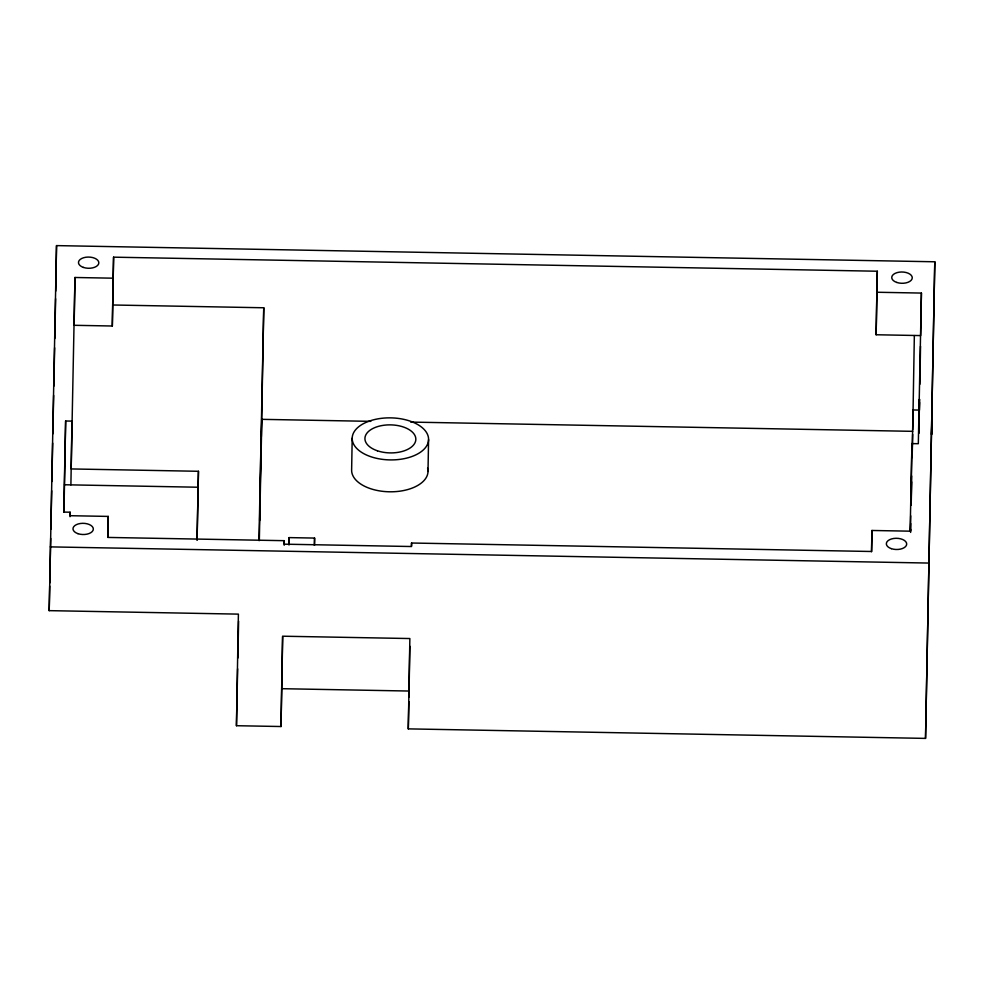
<?xml version="1.0" encoding="UTF-8"?>
<svg xmlns="http://www.w3.org/2000/svg" width="984" height="984" viewBox="0 0 984 984"><rect width="100%" height="100%" fill="white"/><g stroke="black" fill="none" stroke-linecap="round" stroke-linejoin="round"><path stroke-width="1.48" d="M49.2 610.646L56.531 245.606L934.8 261.781L925.526 738.394L408.286 728.873L409.861 638.542L282.58 636.205L281.006 726.524L236.455 725.712L238.399 614.127L49.2 610.646L49.704 586.046M55.596 298.73L54.809 338.57M55.731 291.141L56.531 245.606M63.972 512.086L65.645 421.004L72.004 421.115L70.897 484.878M70.049 516.686L70.122 512.209L63.763 512.086L65.645 421.004M113.59 257.168L113.16 278.189L74.969 277.488L74.132 325.298L112.324 326.012L113.59 257.168L877.31 271.227L876.129 334.757L920.68 335.581L921.418 293.072L876.867 292.248L876.129 334.757M107.871 537.326L108.24 516.416L70.061 515.702L70.122 512.209M112.324 326.012L113.16 278.189M197.083 540.351L198.46 471.287L71.168 468.938L74.969 277.488M259.628 520.597L260.748 456.834M261.363 436.515L263.761 307.771L112.754 304.991M284.204 545.234L284.278 540.683L107.809 537.424L108.24 516.416M281.006 726.524L282.691 636.636M289.001 544.853L289.124 537.608L314.585 538.076L314.45 545.321M352.198 438.188L351.632 470.069A38.191 21.021 1 0 0 392.382 491.779A38.191 21.021 1 0 0 427.609 468.175M411.509 546.058L411.558 543.02L871.529 551.495L871.959 530.474L910.139 531.176L911.947 443.599L918.318 443.71L921.418 293.072M408.938 697.09L409.848 646.254M428.015 471.471L428.569 439.59A38.191 21.021 1 0 0 371.669 420.328A38.191 21.021 1 0 0 370.906 456.736A38.191 21.021 1 0 0 428.569 439.59M871.59 551.729L871.959 530.474M910.421 531.163L910.692 515.801M910.876 505.05L911.947 443.599M912.734 429.811L914.345 335.581M918.871 432.849L919.499 399.098L918.933 433.108M919.548 402.493L919.413 410.082L913.054 409.959L912.07 457.548M919.868 384.277L920.52 346.319M925.526 738.394L934.8 261.781M49.766 582.971L50.688 538.396M50.885 529.171L51.672 490.745M51.869 481.52L52.656 443.095M52.841 433.87L53.64 395.445M53.825 386.22L54.624 347.795M197.046 539.601L198.46 471.287M236.455 725.712L237.624 668.837M237.845 658.075L238.608 621.187M258.964 540.548L263.761 307.771M259.321 540.56L261.818 419.344L370.808 421.349M284.278 540.683L284.204 544.177L411.497 546.526L411.558 543.02M288.976 544.607L289.124 537.608M314.437 545.074L314.585 538.076M408.286 728.873L408.852 701.629M876.867 292.248L877.31 271.227M910.544 531.212L910.704 523.537M911.086 505.124L911.688 475.961M910.618 532.418L910.692 529.355M911.196 504.841L911.664 481.877M912.168 457.363L912.648 434.399M931.86 420.586L931.577 434.608L932.229 399.344L931.946 413.354M410.722 422.087L912.709 431.336M64.526 484.755L198.178 487.228M50.307 546.883L928.589 563.057M281.781 688.689L409.061 691.039M896.768 282.445A10.271 5.658 1 0 0 912.266 277.832A10.271 5.658 1 0 0 896.965 272.654A10.271 5.658 1 0 0 896.768 282.445M891.319 548.654A10.184 5.609 1 0 0 906.694 544.078A10.184 5.609 1 0 0 891.516 538.949A10.184 5.609 1 0 0 891.319 548.654M77.957 533.672A10.184 5.609 1 0 0 93.332 529.097A10.184 5.609 1 0 0 78.166 523.968A10.184 5.609 1 0 0 77.957 533.672M83.455 267.427A10.184 5.609 1 0 0 98.83 262.851A10.184 5.609 1 0 0 83.652 257.722A10.184 5.609 1 0 0 83.455 267.427M377.401 450.795A25.461 14.022 1 0 0 415.838 439.356A25.461 14.022 1 0 0 377.905 426.515A25.461 14.022 1 0 0 377.401 450.795"/></g></svg>
